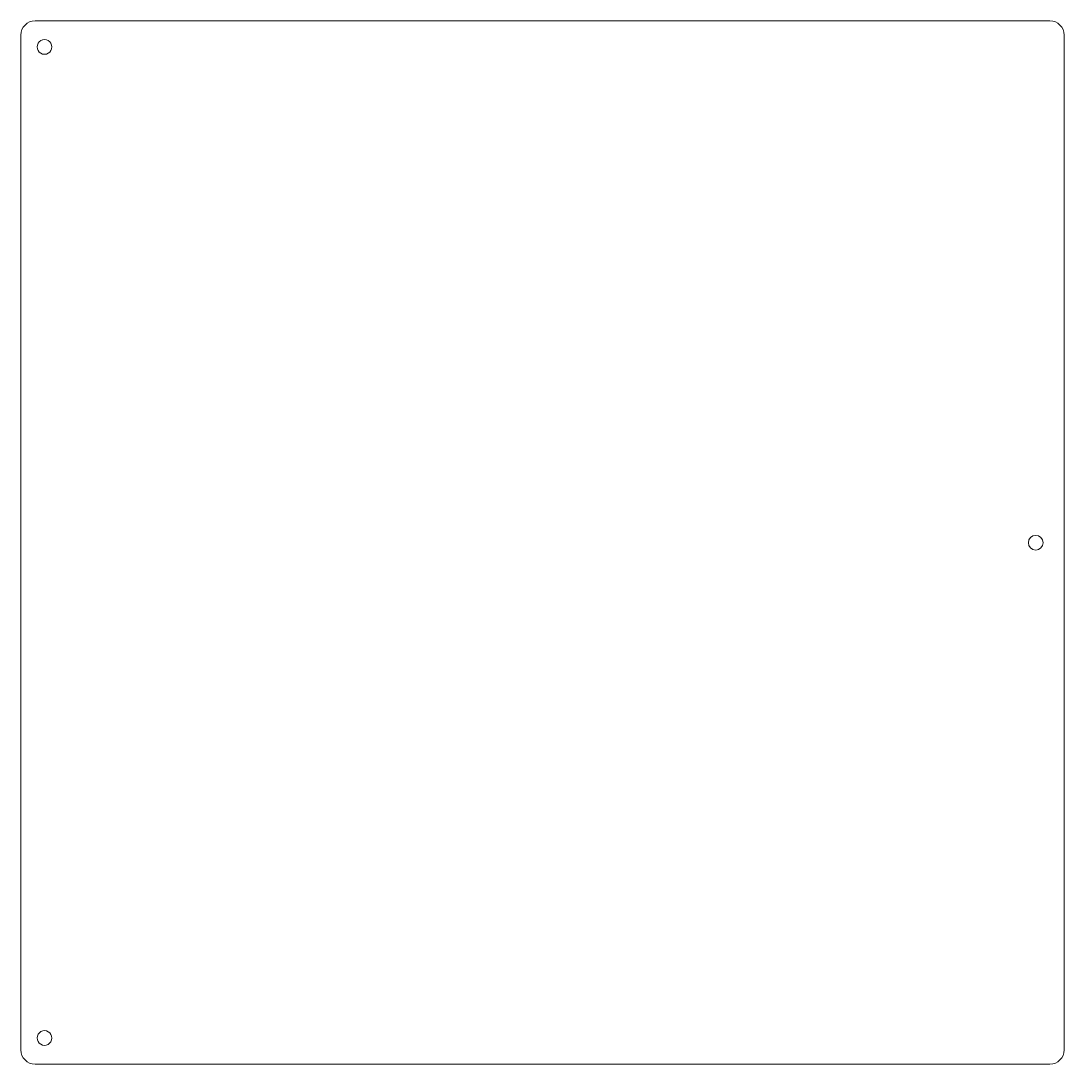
# Model space of a CAD drawing. Header units: inches. Extents: x -222 to 489, y -198 to 427.
# Drawn here: x -52.6 to 167.4, y -197.6 to 22.4 of the extents above; entities that cross this region are included whole.
import ezdxf

# ---------------------------------------------------------------- set-up
doc = ezdxf.new("R2010")
doc.units = ezdxf.units.IN
doc.header["$MEASUREMENT"] = 0
doc.layers.add('printbed', color=7, linetype='Continuous')

msp = doc.modelspace()

# ---------------------------------------------------------------- linework, layer by layer
at = {"layer": 'printbed', "lineweight": 0}
for points in [[(-49.14, 16.54), (-48.99, 16.16), (-48.74, 15.84), (-48.42, 15.6), (-48.05, 15.44), (-47.64, 15.39), (-47.24, 15.44), (-46.87, 15.6), (-46.55, 15.84), (-46.3, 16.16), (-46.15, 16.54), (-46.09, 16.94), (-46.15, 17.34), (-46.3, 17.72), (-46.55, 18.04), (-46.87, 18.28), (-47.24, 18.44), (-47.64, 18.49), (-48.01, 18.44), (-48.05, 18.44), (-48.42, 18.28), (-48.74, 18.04), (-48.99, 17.72), (-49.06, 17.54), (-49.14, 17.34), (-49.19, 16.94), (-49.14, 16.54)], [(-46.88, -193.41), (-47.26, -193.56), (-47.66, -193.61), (-48.06, -193.55), (-48.43, -193.39), (-48.75, -193.14), (-49, -192.82), (-49.15, -192.44), (-49.19, -192.04), (-49.14, -191.64), (-48.98, -191.27), (-48.73, -190.95), (-48.4, -190.71), (-48.03, -190.56), (-47.63, -190.51), (-47.23, -190.57), (-46.85, -190.73), (-46.54, -190.98), (-46.29, -191.3), (-46.14, -191.68), (-46.09, -192.08), (-46.15, -192.48), (-46.31, -192.85), (-46.56, -193.17), (-46.88, -193.41)]]:
    msp.add_lwpolyline(points, dxfattribs=at)
for points, knots in [([(167.37, -194.57), (167.37, -196.23), (166.03, -197.57), (164.37, -197.57), (164.37, -197.57), (-49.63, -197.57), (-49.63, -197.57), (-51.29, -197.57), (-52.63, -196.23), (-52.63, -194.57), (-52.63, -194.57), (-52.63, 19.43), (-52.63, 19.43), (-52.63, 21.09), (-51.29, 22.43), (-49.63, 22.43), (-49.63, 22.43), (164.37, 22.43), (164.37, 22.43), (166.03, 22.43), (167.37, 21.09), (167.37, 19.43), (167.37, 19.43), (167.37, -194.57), (167.37, -194.57)], [0, 0, 0, 0, 1, 1, 1, 2, 2, 2, 3, 3, 3, 4, 4, 4, 5, 5, 5, 6, 6, 6, 7, 7, 7, 8, 8, 8, 8]), ([(162.93, -87.61), (162.93, -88.47), (162.23, -89.16), (161.38, -89.16), (160.52, -89.16), (159.83, -88.47), (159.83, -87.61), (159.83, -86.75), (160.52, -86.06), (161.38, -86.06), (162.23, -86.06), (162.93, -86.75), (162.93, -87.61)], [0, 0, 0, 0, 1, 1, 1, 2, 2, 2, 3, 3, 3, 4, 4, 4, 4])]:
    msp.add_open_spline(points, degree=3, knots=knots, dxfattribs=at)

doc.saveas('drawing.dxf')
